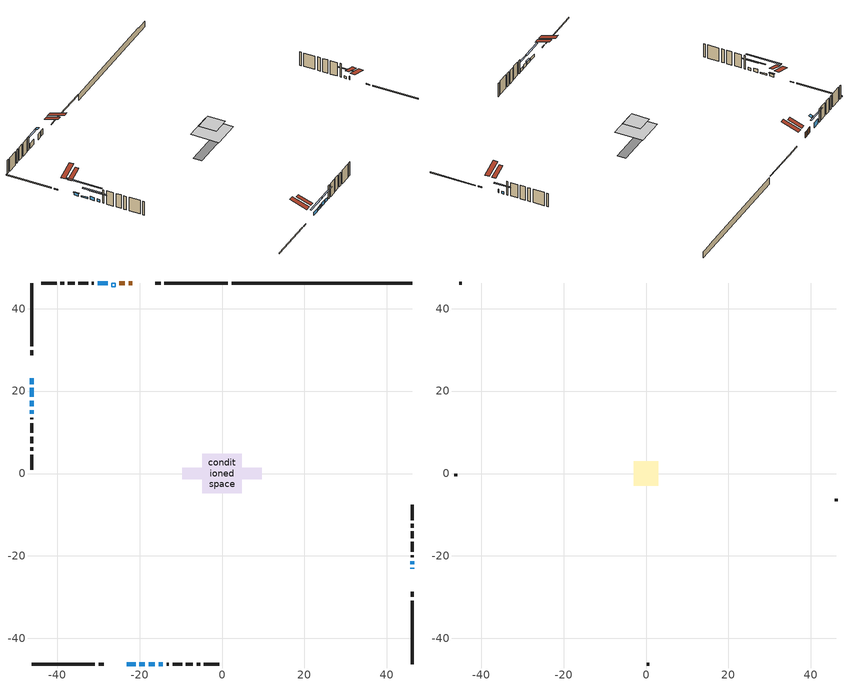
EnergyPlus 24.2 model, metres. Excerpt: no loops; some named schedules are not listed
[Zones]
conditioned space
 floor adiabatic (AdiabaticFloorConstruction): -4.78,-4.78 -4.78,4.78 4.78,4.78 4.78,-4.78 z2.69
 floor foundation (Slab1 construction): -9.59,-1.39 -9.59,1.39 9.59,1.39 9.59,-1.39 z-2.04
 wall outside (RimJoist1 construction): 1.39,46.21 -13.96,46.21 / -46.21,-46.21 -30.86,-46.21 / -46.21,46.21 -46.21,30.86 / 46.21,-46.21 46.21,-30.86 z0.25:0.55
 wall outside (RimJoist3 construction): -14.89,46.21 -16.18,46.21 / -29.93,-46.21 -28.64,-46.21 / -46.21,29.93 -46.21,28.64 / 46.21,-29.93 46.21,-28.64 z0.25:0.55
 wall outside (AdiabaticWallConstruction 1): -21.76,46.21 -22.65,46.21 / -23.57,46.21 -24.91,46.21 z0.25:2.28
 wall outside (AdiabaticWallConstruction): 46.21,-23.06 46.21,-22.92 / -17.75,-46.21 -16.31,-46.21 z0.25:1.47; -23.06,-46.21 -20.98,-46.21 z0.25:1.22; -20.05,-46.21 -18.68,-46.21 / -46.21,23.06 -46.21,21.69 / -46.21,15.4 -46.21,14.48 z0.25:1.17; -46.21,20.76 -46.21,18.63 z0.25:0.71; 46.21,-22 46.21,-21.23 z0.25:1.01; -27.7,46.21 -30.19,46.21 z0.25:2.08; -15.38,-46.21 -14.31,-46.21 z0.25:1.32; -46.21,17.7 -46.21,16.33 z0.25:1.37
 wall outside (Wall1 construction): -31.12,46.21 -31.57,46.21 / -13.39,-46.21 -12.94,-46.21 / -46.21,13.56 -46.21,13.11 / 46.21,-20.3 46.21,-19.85 z0.25:5.13
 wall outside (Wall2 construction): -32.5,46.21 -34.82,46.21 / -12.01,-46.21 -9.68,-46.21 / -46.21,12.18 -46.21,9.85 / 46.21,-18.92 46.21,-16.6 z0.25:5.13
 wall outside (Wall3 construction): -35.75,46.21 -37.39,46.21 / -8.76,-46.21 -7.11,-46.21 / -46.21,8.93 -46.21,7.29 / 46.21,-15.67 46.21,-14.03 z0.25:5.13
 wall outside (Wall4 construction): -38.32,46.21 -39.21,46.21 / -6.19,-46.21 -5.3,-46.21 / -46.21,6.36 -46.21,5.47 / 46.21,-13.1 46.21,-12.22 z0.25:5.13
 wall outside (Wall5 construction): -40.13,46.21 -43.81,46.21 / -4.37,-46.21 -0.69,-46.21 / -46.21,4.54 -46.21,0.87 / 46.21,-11.29 46.21,-7.61 z0.25:5.13
 wall foundation (FoundationWall1 construction): 2.32,46.21,-2.04 2.32,46.21,0.25 41.82,46.21,0.25 41.82,46.21,0.03 46.21,46.21,0.03 46.21,46.21,-2.04
 window (WindowConstruction 8): 46.21,-23.06 46.21,-22.92 z0.25:1.47
 window (WindowConstruction 5): -23.06,-46.21 -20.98,-46.21 z0.25:1.22
 window (WindowConstruction 6): -20.05,-46.21 -18.68,-46.21 z0.25:1.16
 window (WindowConstruction 7): -46.21,23.06 -46.21,21.69 z0.25:1.16
 window (WindowConstruction 10): -46.21,20.76 -46.21,18.63 z0.25:0.71
 window (WindowConstruction 9): -17.75,-46.21 -16.31,-46.21 z0.25:1.47
 window (WindowConstruction): 46.21,-21.99 46.21,-21.23 z0.25:1.01
 window (WindowConstruction 1): -27.7,46.21 -30.19,46.21 z0.25:2.08
 window (WindowConstruction 2): -15.38,-46.21 -14.31,-46.21 z0.25:1.32
 window (WindowConstruction 3): -46.21,17.7 -46.21,16.33 z0.25:1.37
 window (WindowConstruction 4): -46.21,15.4 -46.21,14.48 z0.25:1.16
 door (Door): -21.76,46.21 -22.65,46.21 z0.25:2.28
 door (Door 1): -23.57,46.21 -24.91,46.21 z0.25:2.28
 ceiling adiabatic (AdiabaticFloorConstruction): 4.78,-4.78 4.78,4.78 -4.78,4.78 -4.78,-4.78 z2.69
 roof outside (Roof2 construction): -20.83,46.21,5.13 -20.83,41.43,6.72 -19.57,41.43,6.72 -19.57,46.21,5.13; -23.99,-46.21,5.13 -23.99,-41.43,6.72 -25.25,-41.43,6.72 -25.25,-46.21,5.13; -46.21,23.99,5.13 -41.43,23.99,6.72 -41.43,25.25,6.72 -46.21,25.25,5.13; 46.21,-23.99,5.13 41.43,-23.99,6.72 41.43,-25.25,6.72 46.21,-25.25,5.13
 roof outside (AdiabaticRoofConstruction): -26.77,46.21,5.13 -26.77,45.33,5.42 -25.84,45.33,5.42 -25.84,46.21,5.13
 skylight (SkylightConstruction): -26.77,46.21,5.13 -26.77,45.33,5.42 -25.84,45.33,5.42 -25.84,46.21,5.13
attic - vented
 floor to conditioned space (Floor1 construction Reversed): -2.97,-2.97 -2.97,2.97 2.97,2.97 2.97,-2.97 z5.13
 wall outside (Wall6 construction): -44.74,46.21 -45.28,46.21 / 0.23,-46.21 0.78,-46.21 / -46.21,-0.06 -46.21,-0.61 / 46.21,-6.68 46.21,-6.14 z0.25:5.13
 roof outside (Roof1 construction): -18.64,46.21,5.13 -18.64,40.43,7.06 -17.11,40.43,7.06 -17.11,46.21,5.13; -26.18,-46.21,5.13 -26.18,-40.43,7.06 -27.71,-40.43,7.06 -27.71,-46.21,5.13; -46.21,26.18,5.13 -40.43,26.18,7.06 -40.43,27.71,7.06 -46.21,27.71,5.13; 46.21,-26.18,5.13 40.43,-26.18,7.06 40.43,-27.71,7.06 46.21,-27.71,5.13
shading: -18.49,-46.21 -25.55,-46.21 -25.55,-46.62 -18.49,-46.62 z3.71; -18.48,-46.21 -20.25,-46.21 -20.25,-46.62 -18.48,-46.62 z1.37; -46.21,21.49 -46.21,23.26 -46.62,23.26 -46.62,21.49 z1.37; -46.21,13.7 -46.21,25.69 -46.62,25.69 -46.62,13.7 z5.64; 46.21,-18.74 46.21,-24.48 46.62,-24.48 46.62,-18.74 z3.5; -32.68,46.21 -25.21,46.21 -25.21,46.62 -32.68,46.62 z4.57; -11.82,-46.21 -17.87,-46.21 -17.87,-46.62 -11.82,-46.62 z3.81; -46.21,13.84 -46.21,20.19 -46.62,20.19 -46.62,13.84 z3.86; -46.21,11.99 -46.21,17.89 -46.62,17.89 -46.62,11.99 z3.65
[Building]
Building 1: Terrain=Suburbs
[Site:Location]
Edmonton Intl AP_AB: Latitude {deg}=53.31; Longitude {deg}=-113.58; Time Zone {hr}=-7; Elevation {m}=723; Keep Site Location Information=Yes
[Site:GroundTemperature:Shallow]
-1.56185, -3.61833, -3.78302, -2.80711, 1.11059, 5.01004, 8.39065, 10.5322, 10.7141, 8.97234, 5.67794, 1.89811
[Site:WaterMainsTemperature]
Calculation Method=Schedule; Temperature Schedule=mains temperature schedule
[Material] Roughness=Rough; Thermal Absorptance=0.9
Name | Thickness {m} | Conductivity {W/m-K} | Density {kg/m3} | Specific Heat {J/kg-K} | Solar Absorptance | Visible Absorptance
asphalt or fiberglass shingles | 0.00635 | 0.162714 | 1121.4 | 1465.45 | 0.4 | 0.4
asphalt or fiberglass shingles 1 | 0.00635 | 0.162714 | 1121.4 | 1465.45 | 0.7 | 0.7
ceiling loosefill ins | 0.169333 | 0.0480833 | 16.02 | 1046.75 | 0.7 | 0.7
ceiling stud and cavity | 0.1397 | 0.139432 | 65.682 | 1177.47 | 0.7 | 0.7
concrete 4.0 in. | 0.1016 | 1.803125 | 2242.8 | 837.4 | 0.7 | 0.7
concrete 8.0 in. | 0.2032 | 1.803125 | 2242.8 | 837.4 | 0.7 | 0.7
door material | 0.04445 | 0.188738 | 512.64 | 1214.23 | 0.7 | 0.7
door material 1 | 0.04445 | 0.053851 | 512.64 | 1214.23 | 0.7 | 0.7
exterior vertical ins | 0.0480821 | 0.029427 | 32.04 | 1214.23 | 0.7 | 0.7
floor covering | 0.0127 | 0.0433444 | 54.468 | 1339.84 | 0.6 | 0.6
floor rigid ins; roof rigid ins; wall rigid ins | 0.512978 | 0.029427 | 32.04 | 1214.23 | 0.7 | 0.7
floor stud and cavity | 0.1397 | 1.75129 | 37.0049 | 1207.88 | 0.7 | 0.7
furniture material conditioned space 1 | 0.1524 | 0.115458 | 640.8 | 1214.23 | 0.6 | 0.6
gypsum board | 0.0127 | 0.160291 | 801 | 837.4 | 0.6 | 0.6
gypsum board 1 | 0.0127 | 0.160291 | 801 | 837.4 | 0.7 | 0.7
osb sheathing 0.5 in. | 0.0127 | 0.115458 | 512.64 | 1214.23 | 0.7 | 0.7
osb sheathing 0.75 in. | 0.01905 | 0.115458 | 512.64 | 1214.23 | 0.7 | 0.7
osb sheathing 2.0 in. | 0.0508 | 0.115458 | 512.64 | 1214.23 | 0.7 | 0.7
rim joist stud and cavity | 0.0508 | 0.0284916 | 125.044 | 1163.47 | 0.6 | 0.6
rim joist stud and cavity 1 | 0.0508 | 0.0299094 | 125.044 | 1163.47 | 0.6 | 0.6
roof stud and cavity | 0.2032 | 0.113384 | 78.34581 | 1123.46 | 0.7 | 0.7
roof stud and cavity 1 | 0.18415 | 1.78685 | 37.0049 | 1207.88 | 0.6 | 0.6
wall stud and cavity | 0.1397 | 0.0918269 | 139.0536 | 1170.24 | 0.7 | 0.7
wall stud and cavity 1 | 0.1397 | 0.0904657 | 139.0536 | 1170.24 | 0.7 | 0.7
wall stud and cavity 2 | 0.1397 | 0.106352 | 139.0536 | 1170.24 | 0.7 | 0.7
wall stud and cavity 3 | 0.1397 | 0.101847 | 139.0536 | 1170.24 | 0.7 | 0.7
wall stud and cavity 4 | 0.1397 | 0.0901573 | 139.0536 | 1170.24 | 0.7 | 0.7
wall stud and cavity 5 | 0.0889 | 6.1454 | 50.32683 | 1063.81 | 0.6 | 0.6
wall stud and cavity 6 | 0.0889 | 0.380278 | 52.3479 | 1209.89 | 0.7 | 0.7
wall stud and cavity 7 | 0.0889 | 0.391764 | 83.0341 | 1211.67 | 0.7 | 0.7
wood siding | 0.0254 | 0.102417 | 544.68 | 1172.36 | 0.4 | 0.4
wood siding 1 | 0.00254 | 0.102417 | 544.68 | 1172.36 | 0.4 | 0.4
wood siding 2; wood siding 3; wood siding 4 | 0.0254 | 0.102417 | 544.68 | 1172.36 | 0.7 | 0.7
[WindowMaterial:SimpleGlazingSystem]
Name | U-Factor {W/m2-K} | Solar Heat Gain Coefficient
SkylightMaterial | 7.45967 | 0.8304
WindowMaterial | 2.43132 | 0.48
WindowMaterial 1 | 2.3524 | 0.66
WindowMaterial 2 | 2.29448 | 0.54
WindowMaterial 3 | 2.24451 | 0.56
WindowMaterial 4 | 2.353531 | 0.52
WindowMaterial 5 | 2.22691 | 0.57
WindowMaterial 6 | 2.28596 | 0.55
WindowMaterial 7 | 3.16946 | 0.32
WindowMaterial 8 | 2.16956 | 0.41
WindowMaterial 9 | 2.61245 | 0.41
[Construction]
AdiabaticFloorConstruction: floor stud and cavity, floor rigid ins, osb sheathing 0.75 in., floor covering
AdiabaticRoofConstruction: asphalt or fiberglass shingles 1, roof rigid ins, osb sheathing 0.75 in., roof stud and cavity 1
AdiabaticWallConstruction: wood siding 3, wall rigid ins, wall stud and cavity 6, gypsum board
AdiabaticWallConstruction 1: wood siding 4, wall rigid ins, wall stud and cavity 6, gypsum board
Door: door material
Door 1: door material 1
Floor1 construction Reversed: gypsum board, ceiling stud and cavity, ceiling loosefill ins
FoundationWall1 construction: concrete 8.0 in., gypsum board 1
furniture construction conditioned space 1: furniture material conditioned space 1
PartitionWallConstruction: gypsum board, wall stud and cavity 7, gypsum board
RimJoist1 construction: wood siding 2, osb sheathing 2.0 in., rim joist stud and cavity
RimJoist3 construction: wood siding 2, osb sheathing 2.0 in., rim joist stud and cavity 1
Roof1 construction: asphalt or fiberglass shingles
Roof2 construction: asphalt or fiberglass shingles, osb sheathing 0.75 in., roof stud and cavity, gypsum board
SkylightConstruction: SkylightMaterial
Slab1 construction: concrete 4.0 in.
Wall1 construction: wood siding, osb sheathing 0.5 in., wall stud and cavity, gypsum board
Wall2 construction: wood siding, osb sheathing 0.5 in., wall stud and cavity 1, gypsum board
Wall3 construction: wood siding, osb sheathing 0.5 in., wall stud and cavity 2, gypsum board
Wall4 construction: wood siding, osb sheathing 0.5 in., wall stud and cavity 3, gypsum board
Wall5 construction: wood siding, osb sheathing 0.5 in., wall stud and cavity 4, gypsum board
Wall6 construction: wood siding 1, wall stud and cavity 5
WindowConstruction: WindowMaterial
WindowConstruction 1: WindowMaterial 1
WindowConstruction 10: WindowMaterial 9
WindowConstruction 2: WindowMaterial 2
WindowConstruction 3: WindowMaterial 3
WindowConstruction 4: WindowMaterial 4
WindowConstruction 5: WindowMaterial 5
WindowConstruction 6; WindowConstruction 7: WindowMaterial 6
WindowConstruction 8: WindowMaterial 7
WindowConstruction 9: WindowMaterial 8
[Zone] Multiplier=1; Part of Total Floor Area=Yes
Name | Volume {m3}
attic - vented | 11.0444
conditioned space | 369.1
[Space]
Name | Zone | Volume {m3}
attic - vented 1 | attic - vented | 11.0444
conditioned space 1 | conditioned space | 369.1
[ZoneInfiltration:EffectiveLeakageArea]
infil attic - vented 1: Zone or Space=attic - vented 1; Schedule=Always On Discrete; Effective Air Leakage Area {cm2}=1227.13; Stack Coefficient=0.000473224; Wind Coefficient=1.46978e-05
[ZoneMixing]
whole house fan mix: Zone or Space=attic - vented; Schedule=Always On Continuous; Design Flow Rate Calculation Method=Flow/Zone; Design Flow Rate {m3/s}=0; Source Zone or Space=conditioned space
[SurfaceProperty:ExposedFoundationPerimeter]
Slab1: Exposed Perimeter Calculation Method=TotalExposedPerimeter; Total Exposed Perimeter {m}=43.891
[InternalMass] Zone or ZoneList=conditioned space; Space or SpaceList=conditioned space 1
Name | Construction | Surface Area {m2}
furniture mass conditioned space 1 | furniture construction conditioned space 1 | 57.8002
partition wall mass | PartitionWallConstruction | 144.5
[Lights]
interior lighting: Zone or ZoneList or Space or SpaceList=conditioned space 1; Schedule=interior lighting schedule; Design Level Calculation Method=LightingLevel; Lighting Level {W}=343.2; Return Air Fraction=0; Fraction Radiant=0.6; Fraction Visible=0.2; Fraction Replaceable=1
[People]
occupants: Zone or ZoneList or Space or SpaceList=conditioned space 1; Number of People Schedule=occupants schedule; Number of People Calculation Method=People; Number of People=3; Fraction Radiant=0.314171; Sensible Heat Fraction=0.56303; Activity Level Schedule=occupants activity schedule; Carbon Dioxide Generation Rate {m3/s-W}=0; Enable ASHRAE 55 Comfort Warnings=No; Mean Radiant Temperature Calculation Type=EnclosureAveraged
[ElectricEquipment] Zone or ZoneList or Space or SpaceList=conditioned space 1; Design Level Calculation Method=EquipmentLevel
Name | Schedule | Design Level {W} | Fraction Latent | Fraction Radiant | Fraction Lost
clothes dryer | clothes dryer schedule | 140.772 | 0.015 | 0.081 | 0.85
clothes washer | clothes washer schedule | 32.1985 | 0.03 | 0.162 | 0.7
cooking range | cooking range schedule | 215.147 | 0.08 | 0.432 | 0.2
dishwasher | dishwasher schedule | 66.8632 | 0.3 | 0.18 | 0.4
fridge | fridge schedule | 72.9452 | 0 | 0.6 | 0
mech vent bath fan 0 | mech vent bath fan 0 schedule | 50.2 | 0 | 0 | 1
mech vent bath fan 1 | mech vent bath fan 1 schedule | 50.2 | 0 | 0 | 1
mech vent house fan | mech vent house fan schedule | 0 | 0 | 0 | 1
mech vent house fan cfis | mech vent house fan cfis schedule | 0 | 0 | 0 | 0
mech vent range fan 0 | mech vent range fan 0 schedule | 57 | 0 | 0 | 1
misc plug loads | misc plug loads schedule | 494.7 | 0.045 | 0.513 | 0.1
whole house fan | Always On Discrete | 0 | 0 | 0 | 1
[OtherEquipment] Zone or ZoneList or Space or SpaceList=conditioned space 1; Design Level Calculation Method=EquipmentLevel
Name | Fuel Type | Schedule | Design Level {W} | Fraction Latent | Fraction Radiant | Fraction Lost
clothes dryer 1 | Electricity | clothes dryer schedule | 0 | 0.015 | 0.081 | 0.85
cooking range 1 | Electricity | cooking range schedule | 0 | 0.08 | 0.432 | 0.2
general water use latent | None | general water use schedule | 62.594 | 1 | 0 | 0
general water use sensible | None | general water use schedule | -61.6891 | 0 | 0.6 | 0
mech vent house fan latent load | None | Always On Discrete | 0 | 1 | 0 | 0
mech vent house fan sensible load | None | Always On Discrete | 0 | 0 | 0 | 0
water heater energy adjustment1 | NaturalGas | Always On Discrete | 0.01 | 0 | 0 | 1
[ZoneInfiltration:DesignFlowRate] Zone or ZoneList or Space or SpaceList=conditioned space 1; Schedule=Always On Discrete; Design Flow Rate Calculation Method=Flow/Zone; Design Flow Rate {m3/s}=0
infil flow; natural vent flow; whole house fan flow
[Foundation:Kiva]
Foundation Kiva 1: Initial Indoor Air Temperature {C}=18; Wall Height Above Grade {m}=0.249997; Wall Depth Below Slab {m}=0.2032; Custom Block Material Name 1=exterior vertical ins; Custom Block Depth 1 {m}=2.28999; Custom Block X Position 1 {m}=0.2159; Custom Block Z Position 1 {m}=0
[Foundation:Kiva:Settings]
Soil Conductivity {W/m-K}=0.849921; Soil Density {kg/m3}=1842.3; Soil Specific Heat {J/kg-K}=418.7; Ground Solar Absorptivity=0.9; Ground Thermal Absorptivity=0.9; Ground Surface Roughness {m}=0.03; Far-Field Width {m}=40; Deep-Ground Boundary Condition=ZeroFlux; Deep-Ground Depth {m}=40; Minimum Cell Dimension {m}=0.2; Maximum Cell Growth Coefficient=3; Simulation Timestep=Timestep
[Exterior:Lights]
exterior lighting: Schedule=exterior lighting schedule; Design Level {W}=75.6
[Schedule:Constant]
Name | Hourly Value
Always On Continuous; mech vent house fan schedule; mech vent house fan cfis schedule; Always On Discrete | 1
occupants activity schedule | 117.228
fridge schedule | 0
[Schedule:Week:Daily]
interior lighting schedule Week Rule - Jan1-Jan27: interior lighting schedule day, interior lighting schedule day, interior lighting schedule day, interior lighting schedule day, interior lighting schedule day, interior lighting schedule day, interior lighting schedule day, interior lighting schedule default day, interior lighting schedule default day, interior lighting schedule default day, interior lighting schedule default day, interior lighting schedule default day
interior lighting schedule Week Rule - Jan28-Feb3: interior lighting schedule day, interior lighting schedule day, interior lighting schedule day, interior lighting schedule day, interior lighting schedule day 1, interior lighting schedule day 1, interior lighting schedule day 1, interior lighting schedule default day, interior lighting schedule default day, interior lighting schedule default day, interior lighting schedule default day, interior lighting schedule default day
interior lighting schedule Week Rule - Feb4-Feb24: interior lighting schedule day 1, interior lighting schedule day 1, interior lighting schedule day 1, interior lighting schedule day 1, interior lighting schedule day 1, interior lighting schedule day 1, interior lighting schedule day 1, interior lighting schedule default day, interior lighting schedule default day, interior lighting schedule default day, interior lighting schedule default day, interior lighting schedule default day
interior lighting schedule Week Rule - Feb25-Mar3: interior lighting schedule day 1, interior lighting schedule day 1, interior lighting schedule day 1, interior lighting schedule day 1, interior lighting schedule day 2, interior lighting schedule day 2, interior lighting schedule day 2, interior lighting schedule default day, interior lighting schedule default day, interior lighting schedule default day, interior lighting schedule default day, interior lighting schedule default day
interior lighting schedule Week Rule - Mar4-Mar31: interior lighting schedule day 2, interior lighting schedule day 2, interior lighting schedule day 2, interior lighting schedule day 2, interior lighting schedule day 2, interior lighting schedule day 2, interior lighting schedule day 2, interior lighting schedule default day, interior lighting schedule default day, interior lighting schedule default day, interior lighting schedule default day, interior lighting schedule default day
interior lighting schedule Week Rule - Apr1-Apr28: interior lighting schedule day 3, interior lighting schedule day 3, interior lighting schedule day 3, interior lighting schedule day 3, interior lighting schedule day 3, interior lighting schedule day 3, interior lighting schedule day 3, interior lighting schedule default day, interior lighting schedule default day, interior lighting schedule default day, interior lighting schedule default day, interior lighting schedule default day
interior lighting schedule Week Rule - Apr29-May5: interior lighting schedule day 3, interior lighting schedule day 3, interior lighting schedule day 4, interior lighting schedule day 4, interior lighting schedule day 4, interior lighting schedule day 4, interior lighting schedule day 4, interior lighting schedule default day, interior lighting schedule default day, interior lighting schedule default day, interior lighting schedule default day, interior lighting schedule default day
interior lighting schedule Week Rule - May6-May26: interior lighting schedule day 4, interior lighting schedule day 4, interior lighting schedule day 4, interior lighting schedule day 4, interior lighting schedule day 4, interior lighting schedule day 4, interior lighting schedule day 4, interior lighting schedule default day, interior lighting schedule default day, interior lighting schedule default day, interior lighting schedule default day, interior lighting schedule default day
interior lighting schedule Week Rule - May27-Jun2: interior lighting schedule day 4, interior lighting schedule day 4, interior lighting schedule day 4, interior lighting schedule day 4, interior lighting schedule day 4, interior lighting schedule day 5, interior lighting schedule day 5, interior lighting schedule default day, interior lighting schedule default day, interior lighting schedule default day, interior lighting schedule default day, interior lighting schedule default day
interior lighting schedule Week Rule - Jun3-Jun30: interior lighting schedule day 5, interior lighting schedule day 5, interior lighting schedule day 5, interior lighting schedule day 5, interior lighting schedule day 5, interior lighting schedule day 5, interior lighting schedule day 5, interior lighting schedule default day, interior lighting schedule default day, interior lighting schedule default day, interior lighting schedule default day, interior lighting schedule default day
interior lighting schedule Week Rule - Jul1-Jul28: interior lighting schedule day 6, interior lighting schedule day 6, interior lighting schedule day 6, interior lighting schedule day 6, interior lighting schedule day 6, interior lighting schedule day 6, interior lighting schedule day 6, interior lighting schedule default day, interior lighting schedule default day, interior lighting schedule default day, interior lighting schedule default day, interior lighting schedule default day
interior lighting schedule Week Rule - Jul29-Aug4: interior lighting schedule day 6, interior lighting schedule day 6, interior lighting schedule day 6, interior lighting schedule day 7, interior lighting schedule day 7, interior lighting schedule day 7, interior lighting schedule day 7, interior lighting schedule default day, interior lighting schedule default day, interior lighting schedule default day, interior lighting schedule default day, interior lighting schedule default day
interior lighting schedule Week Rule - Aug5-Aug25: interior lighting schedule day 7, interior lighting schedule day 7, interior lighting schedule day 7, interior lighting schedule day 7, interior lighting schedule day 7, interior lighting schedule day 7, interior lighting schedule day 7, interior lighting schedule default day, interior lighting schedule default day, interior lighting schedule default day, interior lighting schedule default day, interior lighting schedule default day
interior lighting schedule Week Rule - Aug26-Sep1: interior lighting schedule day 7, interior lighting schedule day 7, interior lighting schedule day 7, interior lighting schedule day 7, interior lighting schedule day 7, interior lighting schedule day 7, interior lighting schedule day 8, interior lighting schedule default day, interior lighting schedule default day, interior lighting schedule default day, interior lighting schedule default day, interior lighting schedule default day
interior lighting schedule Week Rule - Sep2-Sep29: interior lighting schedule day 8, interior lighting schedule day 8, interior lighting schedule day 8, interior lighting schedule day 8, interior lighting schedule day 8, interior lighting schedule day 8, interior lighting schedule day 8, interior lighting schedule default day, interior lighting schedule default day, interior lighting schedule default day, interior lighting schedule default day, interior lighting schedule default day
interior lighting schedule Week Rule - Sep30-Oct6: interior lighting schedule day 8, interior lighting schedule day 9, interior lighting schedule day 9, interior lighting schedule day 9, interior lighting schedule day 9, interior lighting schedule day 9, interior lighting schedule day 9, interior lighting schedule default day, interior lighting schedule default day, interior lighting schedule default day, interior lighting schedule default day, interior lighting schedule default day
interior lighting schedule Week Rule - Oct7-Oct27: interior lighting schedule day 9, interior lighting schedule day 9, interior lighting schedule day 9, interior lighting schedule day 9, interior lighting schedule day 9, interior lighting schedule day 9, interior lighting schedule day 9, interior lighting schedule default day, interior lighting schedule default day, interior lighting schedule default day, interior lighting schedule default day, interior lighting schedule default day
interior lighting schedule Week Rule - Oct28-Nov3: interior lighting schedule day 9, interior lighting schedule day 9, interior lighting schedule day 9, interior lighting schedule day 9, interior lighting schedule day 10, interior lighting schedule day 10, interior lighting schedule day 10, interior lighting schedule default day, interior lighting schedule default day, interior lighting schedule default day, interior lighting schedule default day, interior lighting schedule default day
interior lighting schedule Week Rule - Nov4-Nov24: interior lighting schedule day 10, interior lighting schedule day 10, interior lighting schedule day 10, interior lighting schedule day 10, interior lighting schedule day 10, interior lighting schedule day 10, interior lighting schedule day 10, interior lighting schedule default day, interior lighting schedule default day, interior lighting schedule default day, interior lighting schedule default day, interior lighting schedule default day
interior lighting schedule Week Rule - Nov25-Dec1: interior lighting schedule day 10, interior lighting schedule day 10, interior lighting schedule day 10, interior lighting schedule day 10, interior lighting schedule day 10, interior lighting schedule day 10, interior lighting schedule day 11, interior lighting schedule default day, interior lighting schedule default day, interior lighting schedule default day, interior lighting schedule default day, interior lighting schedule default day
interior lighting schedule Week Rule - Dec2-Dec31: interior lighting schedule day 11, interior lighting schedule day 11, interior lighting schedule day 11, interior lighting schedule day 11, interior lighting schedule day 11, interior lighting schedule day 11, interior lighting schedule day 11, interior lighting schedule default day, interior lighting schedule default day, interior lighting schedule default day, interior lighting schedule default day, interior lighting schedule default day
occupants schedule Week Rule - Jan1-Dec31: occupants schedule day, occupants schedule day, occupants schedule day, occupants schedule day, occupants schedule day, occupants schedule day, occupants schedule day, occupants schedule default day, occupants schedule default day, occupants schedule default day, occupants schedule default day, occupants schedule default day
clothes dryer schedule Week Rule - Jan1-Dec31: clothes dryer schedule day, clothes dryer schedule day, clothes dryer schedule day, clothes dryer schedule day, clothes dryer schedule day, clothes dryer schedule day, clothes dryer schedule day, clothes dryer schedule default day, clothes dryer schedule default day, clothes dryer schedule default day, clothes dryer schedule default day, clothes dryer schedule default day
clothes washer schedule Week Rule - Jan1-Dec31: clothes washer schedule day, clothes washer schedule day, clothes washer schedule day, clothes washer schedule day, clothes washer schedule day, clothes washer schedule day, clothes washer schedule day, clothes washer schedule default day, clothes washer schedule default day, clothes washer schedule default day, clothes washer schedule default day, clothes washer schedule default day
cooking range schedule Week Rule - Jan1-Dec31: cooking range schedule day, cooking range schedule day, cooking range schedule day, cooking range schedule day, cooking range schedule day, cooking range schedule day, cooking range schedule day, cooking range schedule default day, cooking range schedule default day, cooking range schedule default day, cooking range schedule default day, cooking range schedule default day
dishwasher schedule Week Rule - Jan1-Dec31: dishwasher schedule day, dishwasher schedule day, dishwasher schedule day, dishwasher schedule day, dishwasher schedule day, dishwasher schedule day, dishwasher schedule day, dishwasher schedule default day, dishwasher schedule default day, dishwasher schedule default day, dishwasher schedule default day, dishwasher schedule default day
mech vent bath fan 0 schedule Week Rule - Jan1-Dec31: mech vent bath fan 0 schedule day, mech vent bath fan 0 schedule day, mech vent bath fan 0 schedule day, mech vent bath fan 0 schedule day, mech vent bath fan 0 schedule day, mech vent bath fan 0 schedule day, mech vent bath fan 0 schedule day, mech vent bath fan 0 schedule default day, mech vent bath fan 0 schedule default day, mech vent bath fan 0 schedule default day, mech vent bath fan 0 schedule default day, mech vent bath fan 0 schedule default day
mech vent bath fan 1 schedule Week Rule - Jan1-Dec31: mech vent bath fan 1 schedule day, mech vent bath fan 1 schedule day, mech vent bath fan 1 schedule day, mech vent bath fan 1 schedule day, mech vent bath fan 1 schedule day, mech vent bath fan 1 schedule day, mech vent bath fan 1 schedule day, mech vent bath fan 1 schedule default day, mech vent bath fan 1 schedule default day, mech vent bath fan 1 schedule default day, mech vent bath fan 1 schedule default day, mech vent bath fan 1 schedule default day
mech vent range fan 0 schedule Week Rule - Jan1-Dec31: mech vent range fan 0 schedule day, mech vent range fan 0 schedule day, mech vent range fan 0 schedule day, mech vent range fan 0 schedule day, mech vent range fan 0 schedule day, mech vent range fan 0 schedule day, mech vent range fan 0 schedule day, mech vent range fan 0 schedule default day, mech vent range fan 0 schedule default day, mech vent range fan 0 schedule default day, mech vent range fan 0 schedule default day, mech vent range fan 0 schedule default day
misc plug loads schedule Week Rule - Jan1-Dec31: misc plug loads schedule day, misc plug loads schedule day, misc plug loads schedule day, misc plug loads schedule day, misc plug loads schedule day, misc plug loads schedule day, misc plug loads schedule day, misc plug loads schedule default day, misc plug loads schedule default day, misc plug loads schedule default day, misc plug loads schedule default day, misc plug loads schedule default day
general water use schedule Week Rule - Jan1-Dec31: general water use schedule day, general water use schedule day, general water use schedule day, general water use schedule day, general water use schedule day, general water use schedule day, general water use schedule day, general water use schedule default day, general water use schedule default day, general water use schedule default day, general water use schedule default day, general water use schedule default day
exterior lighting schedule Week Rule - Jan1-Jan27: exterior lighting schedule day, exterior lighting schedule day, exterior lighting schedule day, exterior lighting schedule day, exterior lighting schedule day, exterior lighting schedule day, exterior lighting schedule day, exterior lighting schedule default day, exterior lighting schedule default day, exterior lighting schedule default day, exterior lighting schedule default day, exterior lighting schedule default day
exterior lighting schedule Week Rule - Jan28-Feb3: exterior lighting schedule day, exterior lighting schedule day, exterior lighting schedule day, exterior lighting schedule day, exterior lighting schedule day 1, exterior lighting schedule day 1, exterior lighting schedule day 1, exterior lighting schedule default day, exterior lighting schedule default day, exterior lighting schedule default day, exterior lighting schedule default day, exterior lighting schedule default day
exterior lighting schedule Week Rule - Feb4-Feb24: exterior lighting schedule day 1, exterior lighting schedule day 1, exterior lighting schedule day 1, exterior lighting schedule day 1, exterior lighting schedule day 1, exterior lighting schedule day 1, exterior lighting schedule day 1, exterior lighting schedule default day, exterior lighting schedule default day, exterior lighting schedule default day, exterior lighting schedule default day, exterior lighting schedule default day
exterior lighting schedule Week Rule - Feb25-Mar3: exterior lighting schedule day 1, exterior lighting schedule day 1, exterior lighting schedule day 1, exterior lighting schedule day 1, exterior lighting schedule day 2, exterior lighting schedule day 2, exterior lighting schedule day 2, exterior lighting schedule default day, exterior lighting schedule default day, exterior lighting schedule default day, exterior lighting schedule default day, exterior lighting schedule default day
exterior lighting schedule Week Rule - Mar4-Mar31: exterior lighting schedule day 2, exterior lighting schedule day 2, exterior lighting schedule day 2, exterior lighting schedule day 2, exterior lighting schedule day 2, exterior lighting schedule day 2, exterior lighting schedule day 2, exterior lighting schedule default day, exterior lighting schedule default day, exterior lighting schedule default day, exterior lighting schedule default day, exterior lighting schedule default day
exterior lighting schedule Week Rule - Apr1-Apr28: exterior lighting schedule day 3, exterior lighting schedule day 3, exterior lighting schedule day 3, exterior lighting schedule day 3, exterior lighting schedule day 3, exterior lighting schedule day 3, exterior lighting schedule day 3, exterior lighting schedule default day, exterior lighting schedule default day, exterior lighting schedule default day, exterior lighting schedule default day, exterior lighting schedule default day
exterior lighting schedule Week Rule - Apr29-May5: exterior lighting schedule day 3, exterior lighting schedule day 3, exterior lighting schedule day 4, exterior lighting schedule day 4, exterior lighting schedule day 4, exterior lighting schedule day 4, exterior lighting schedule day 4, exterior lighting schedule default day, exterior lighting schedule default day, exterior lighting schedule default day, exterior lighting schedule default day, exterior lighting schedule default day
exterior lighting schedule Week Rule - May6-May26: exterior lighting schedule day 4, exterior lighting schedule day 4, exterior lighting schedule day 4, exterior lighting schedule day 4, exterior lighting schedule day 4, exterior lighting schedule day 4, exterior lighting schedule day 4, exterior lighting schedule default day, exterior lighting schedule default day, exterior lighting schedule default day, exterior lighting schedule default day, exterior lighting schedule default day
[Schedule:Year]
interior lighting schedule: interior lighting schedule Week Rule - Jan1-Jan27, 1, 1, 1, 27, interior lighting schedule Week Rule - Jan28-Feb3, 1, 28, 2, 3, interior lighting schedule Week Rule - Feb4-Feb24, 2, 4, 2, 24, interior lighting schedule Week Rule - Feb25-Mar3, 2, 25, 3, 3, interior lighting schedule Week Rule - Mar4-Mar31, 3, 4, 3, 31, interior lighting schedule Week Rule - Apr1-Apr28, 4, 1, 4, 28, interior lighting schedule Week Rule - Apr29-May5, 4, 29, 5, 5, interior lighting schedule Week Rule - May6-May26, 5, 6, 5, 26, interior lighting schedule Week Rule - May27-Jun2, 5, 27, 6, 2, interior lighting schedule Week Rule - Jun3-Jun30, 6, 3, 6, 30, interior lighting schedule Week Rule - Jul1-Jul28, 7, 1, 7, 28, interior lighting schedule Week Rule - Jul29-Aug4, 7, 29, 8, 4, interior lighting schedule Week Rule - Aug5-Aug25, 8, 5, 8, 25, interior lighting schedule Week Rule - Aug26-Sep1, 8, 26, 9, 1, interior lighting schedule Week Rule - Sep2-Sep29, 9, 2, 9, 29, interior lighting schedule Week Rule - Sep30-Oct6, 9, 30, 10, 6, interior lighting schedule Week Rule - Oct7-Oct27, 10, 7, 10, 27, interior lighting schedule Week Rule - Oct28-Nov3, 10, 28, 11, 3, interior lighting schedule Week Rule - Nov4-Nov24, 11, 4, 11, 24, interior lighting schedule Week Rule - Nov25-Dec1, 11, 25, 12, 1, interior lighting schedule Week Rule - Dec2-Dec31, 12, 2, 12, 31
occupants schedule: occupants schedule Week Rule - Jan1-Dec31, 1, 1, 12, 31
clothes dryer schedule: clothes dryer schedule Week Rule - Jan1-Dec31, 1, 1, 12, 31
clothes washer schedule: clothes washer schedule Week Rule - Jan1-Dec31, 1, 1, 12, 31
cooking range schedule: cooking range schedule Week Rule - Jan1-Dec31, 1, 1, 12, 31
dishwasher schedule: dishwasher schedule Week Rule - Jan1-Dec31, 1, 1, 12, 31
mech vent bath fan 0 schedule: mech vent bath fan 0 schedule Week Rule - Jan1-Dec31, 1, 1, 12, 31
mech vent bath fan 1 schedule: mech vent bath fan 1 schedule Week Rule - Jan1-Dec31, 1, 1, 12, 31
mech vent range fan 0 schedule: mech vent range fan 0 schedule Week Rule - Jan1-Dec31, 1, 1, 12, 31
misc plug loads schedule: misc plug loads schedule Week Rule - Jan1-Dec31, 1, 1, 12, 31
general water use schedule: general water use schedule Week Rule - Jan1-Dec31, 1, 1, 12, 31
exterior lighting schedule: exterior lighting schedule Week Rule - Jan1-Jan27, 1, 1, 1, 27, exterior lighting schedule Week Rule - Jan28-Feb3, 1, 28, 2, 3, exterior lighting schedule Week Rule - Feb4-Feb24, 2, 4, 2, 24, exterior lighting schedule Week Rule - Feb25-Mar3, 2, 25, 3, 3, exterior lighting schedule Week Rule - Mar4-Mar31, 3, 4, 3, 31, exterior lighting schedule Week Rule - Apr1-Apr28, 4, 1, 4, 28, exterior lighting schedule Week Rule - Apr29-May5, 4, 29, 5, 5, exterior lighting schedule Week Rule - May6-May26, 5, 6, 5, 26, exterior lighting schedule Week Rule - May27-Jun2, 5, 27, 6, 2, exterior lighting schedule Week Rule - Jun3-Jun30, 6, 3, 6, 30, exterior lighting schedule Week Rule - Jul1-Jul28, 7, 1, 7, 28, exterior lighting schedule Week Rule - Jul29-Aug4, 7, 29, 8, 4, exterior lighting schedule Week Rule - Aug5-Aug25, 8, 5, 8, 25, exterior lighting schedule Week Rule - Aug26-Sep1, 8, 26, 9, 1, exterior lighting schedule Week Rule - Sep2-Sep29, 9, 2, 9, 29, exterior lighting schedule Week Rule - Sep30-Oct6, 9, 30, 10, 6, exterior lighting schedule Week Rule - Oct7-Oct27, 10, 7, 10, 27, exterior lighting schedule Week Rule - Oct28-Nov3, 10, 28, 11, 3, exterior lighting schedule Week Rule - Nov4-Nov24, 11, 4, 11, 24, exterior lighting schedule Week Rule - Nov25-Dec1, 11, 25, 12, 1, exterior lighting schedule Week Rule - Dec2-Dec31, 12, 2, 12, 31
[Schedule:Compact]
mains temperature schedule: Through: 01/01, For: AllDays, Until: 24:00, 3.97167, Through: 01/02, For: AllDays, Until: 24:00, 3.90778, Through: 01/03, For: AllDays, Until: 24:00, 3.84556, Through: 01/04, For: AllDays, Until: 24:00, 3.78389, Through: 01/05, For: AllDays, Until: 24:00, 3.72278, Through: 01/06, For: AllDays, Until: 24:00, 3.66278, Through: 01/07, For: AllDays, Until: 24:00, 3.60389, Through: 01/08, For: AllDays, Until: 24:00, 3.54556, Through: 01/09, For: AllDays, Until: 24:00, 3.48833, Through: 01/10, For: AllDays, Until: 24:00, 3.43167, Through: 01/11, For: AllDays, Until: 24:00, 3.37611, Through: 01/12, For: AllDays, Until: 24:00, 3.32167, Through: 01/13, For: AllDays, Until: 24:00, 3.26833, Through: 01/14, For: AllDays, Until: 24:00, 3.21556, Through: 01/15, For: AllDays, Until: 24:00, 3.16444, Through: 01/16, For: AllDays, Until: 24:00, 3.11389, Through: 01/17, For: AllDays, Until: 24:00, 3.06444, Through: 01/18, For: AllDays, Until: 24:00, 3.01611, Through: 01/19, For: AllDays, Until: 24:00, 2.96889, Through: 01/20, For: AllDays, Until: 24:00, 2.92278, Through: 01/21, For: AllDays, Until: 24:00, 2.87722, Through: 01/22, For: AllDays, Until: 24:00, 2.83333, Through: 01/23, For: AllDays, Until: 24:00, 2.79056, Through: 01/24, For: AllDays, Until: 24:00, 2.74889, Through: 01/25, For: AllDays, Until: 24:00, 2.70833, Through: 01/26, For: AllDays, Until: 24:00, 2.66889, Through: 01/27, For: AllDays, Until: 24:00, 2.63056, Through: 01/28, For: AllDays, Until: 24:00, 2.59333, Through: 01/29, For: AllDays, Until: 24:00, 2.55778, Through: 01/30, For: AllDays, Until: 24:00, 2.52278, Through: 01/31, For: AllDays, Until: 24:00, 2.48944, Through: 02/01, For: AllDays, Until: 24:00, 2.45722, Through: 02/02, For: AllDays, Until: 24:00, 2.42611, Through: 02/03, For: AllDays, Until: 24:00, 2.39667, Through: 02/04, For: AllDays, Until: 24:00, 2.36833, Through: 02/05, For: AllDays, Until: 24:00, 2.34111, Through: 02/06, For: AllDays, Until: 24:00, 2.315, Through: 02/07, For: AllDays, Until: 24:00, 2.29056, Through: 02/08, For: AllDays, Until: 24:00, 2.26722, Through: 02/09, For: AllDays, Until: 24:00, 2.245, Through: 02/10, For: AllDays, Until: 24:00, 2.22444, Through: 02/11, For: AllDays, Until: 24:00, 2.20444, Through: 02/12, For: AllDays, Until: 24:00, 2.18667, Through: 02/13, For: AllDays, Until: 24:00, 2.17, Through: 02/14, For: AllDays, Until: 24:00, 2.15444, Through: 02/15, For: AllDays, Until: 24:00, 2.14, Through: 02/16, For: AllDays, Until: 24:00, 2.12722, Through: 02/17, For: AllDays, Until: 24:00, 2.11556, Through: 02/18, For: AllDays, Until: 24:00, 2.10556, Through: 02/19, For: AllDays, Until: 24:00, 2.09667, Through: 02/20, For: AllDays, Until: 24:00, 2.08889, Through: 02/21, For: AllDays, Until: 24:00, 2.08278, Through: 02/22, For: AllDays, Until: 24:00, 2.07833, Through: 02/23, For: AllDays, Until: 24:00, 2.07444, Through: 02/24, For: AllDays, Until: 24:00, 2.07278, Through: 02/25, For: AllDays, Until: 24:00, 2.07167, Through: 02/26, For: AllDays, Until: 24:00, 2.07222, Through: 02/27, For: AllDays, Until: 24:00, 2.07444, Through: 02/28, For: AllDays, Until: 24:00, 2.07778, Through: 03/01, For: AllDays, Until: 24:00, 2.08222, Through: 03/02, For: AllDays, Until: 24:00, 2.08833, Through: 03/03, For: AllDays, Until: 24:00, 2.09556, Through: 03/04, For: AllDays, Until: 24:00, 2.10444, Through: 03/05, For: AllDays, Until: 24:00, 2.11444, Through: 03/06, For: AllDays, Until: 24:00, 2.12556, Through: 03/07, For: AllDays, Until: 24:00, 2.13833, Through: 03/08, For: AllDays, Until: 24:00, 2.15278, Through: 03/09, For: AllDays, Until: 24:00, 2.16778, Through: 03/10, For: AllDays, Until: 24:00, 2.18444, Through: 03/11, For: AllDays, Until: 24:00, 2.20278, Through: 03/12, For: AllDays, Until: 24:00, 2.22167, Through: 03/13, For: AllDays, Until: 24:00, 2.24278, Through: 03/14, For: AllDays, Until: 24:00, 2.26444, Through: 03/15, For: AllDays, Until: 24:00, 2.28778, Through: 03/16, For: AllDays, Until: 24:00, 2.31222, Through: 03/17, For: AllDays, Until: 24:00, 2.33778, Through: 03/18, For: AllDays, Until: 24:00, 2.365, Through: 03/19, For: AllDays, Until: 24:00, 2.39333, Through: 03/20, For: AllDays, Until: 24:00, 2.42278, Through: 03/21, For: AllDays, Until: 24:00, 2.45389, Through: 03/22, For: AllDays, Until: 24:00, 2.48611, Through: 03/23, For: AllDays, Until: 24:00, 2.51889, Through: 03/24, For: AllDays, Until: 24:00, 2.55389, Through: 03/25, For: AllDays, Until: 24:00, 2.58944, Through: 03/26, For: AllDays, Until: 24:00, 2.62611, Through: 03/27, For: AllDays, Until: 24:00, 2.66444, Through: 03/28, For: AllDays, Until: 24:00, 2.70389, Through: 03/29, For: AllDays, Until: 24:00, 2.74389, Through: 03/30, For: AllDays, Until: 24:00, 2.78556, Through: 03/31, For: AllDays, Until: 24:00, 2.82833, Through: 04/01, For: AllDays, Until: 24:00, 2.87222, Through: 04/02, For: AllDays, Until: 24:00, 2.91722, Through: 04/03, For: AllDays, Until: 24:00, 2.96333, Through: 04/04, For: AllDays, Until: 24:00, 3.01056, Through: 04/05, For: AllDays, Until: 24:00, 3.05889, Through: 04/06, For: AllDays, Until: 24:00, 3.10833, Through: 04/07, For: AllDays, Until: 24:00, 3.15833, Through: 04/08, For: AllDays, Until: 24:00, 3.21, Through: 04/09, For: AllDays, Until: 24:00, 3.26222, Through: 04/10, For: AllDays, Until: 24:00, 3.31556, Through: 04/11, For: AllDays, Until: 24:00, 3.37, Through: 04/12, For: AllDays, Until: 24:00, 3.42556, Through: 04/13, For: AllDays, Until: 24:00, 3.48167, Through: 04/14, For: AllDays, Until: 24:00, 3.53889, Through: 04/15, For: AllDays, Until: 24:00, 3.59722, Through: 04/16, For: AllDays, Until: 24:00, 3.65611, Through: 04/17, For: AllDays, Until: 24:00, 3.71611, Through: 04/18, For: AllDays, Until: 24:00, 3.77667, Through: 04/19, For: AllDays, Until: 24:00, 3.83833, Through: 04/20, For: AllDays, Until: 24:00, 3.90111, Through: 04/21, For: AllDays, Until: 24:00, 3.96444, Through: 04/22, For: AllDays, Until: 24:00, 4.02833, Through: 04/23, For: AllDays, Until: 24:00, 4.09333, Through: 04/24, For: AllDays, Until: 24:00, 4.15889, Through: 04/25, For: AllDays, Until: 24:00, 4.225, Through: 04/26, For: AllDays, Until: 24:00, 4.29222, Through: 04/27, For: AllDays, Until: 24:00, 4.36, Through: 04/28, For: AllDays, Until: 24:00, 4.42833, Through: 04/29, For: AllDays, Until: 24:00, 4.49722, Through: 04/30, For: AllDays, Until: 24:00, 4.56667, Through: 05/01, For: AllDays, Until: 24:00, 4.63722, Through: 05/02, For: AllDays, Until: 24:00, 4.70833, Through: 05/03, For: AllDays, Until: 24:00, 4.77944, Through: 05/04, For: AllDays, Until: 24:00, 4.85167, Through: 05/05, For: AllDays, Until: 24:00, 4.92389, Through: 05/06, For: AllDays, Until: 24:00, 4.99722, Through: 05/07, For: AllDays, Until: 24:00, 5.07056, Through: 05/08, For: AllDays, Until: 24:00, 5.145, Through: 05/09, For: AllDays, Until: 24:00, 5.21944, Through: 05/10, For: AllDays, Until: 24:00, 5.29389, Through: 05/11, For: AllDays, Until: 24:00, 5.36944, Through: 05/12, For: AllDays, Until: 24:00, 5.445, Through: 05/13, For: AllDays, Until: 24:00, 5.52111, Through: 05/14, For: AllDays, Until: 24:00, 5.59722, Through: 05/15, For: AllDays, Until: 24:00, 5.67389, Through: 05/16, For: AllDays, Until: 24:00, 5.75056, Through: 05/17, For: AllDays, Until: 24:00, 5.82778, Through: 05/18, For: AllDays, Until: 24:00, 5.90556, Through: 05/19, For: AllDays, Until: 24:00, 5.98278, Through: 05/20, For: AllDays, Until: 24:00, 6.06056, Through: 05/21, For: AllDays, Until: 24:00, 6.13889, Through: 05/22, For: AllDays, Until: 24:00, 6.21667, Through: 05/23, For: AllDays, Until: 24:00, 6.295, Through: 05/24, For: AllDays, Until: 24:00, 6.37333, Through: 05/25, For: AllDays, Until: 24:00, 6.45222, Through: 05/26, For: AllDays, Until: 24:00, 6.53056, Through: 05/27, For: AllDays, Until: 24:00, 6.60889, Through: 05/28, For: AllDays, Until: 24:00, 6.68778, Through: 05/29, For: AllDays, Until: 24:00, 6.76611, Through: 05/30, For: AllDays, Until: 24:00, 6.84444, Through: 05/31, For: AllDays, Until: 24:00, 6.92278, Through: 06/01, For: AllDays, Until: 24:00, 7.00111, Through: 06/02, For: AllDays, Until: 24:00, 7.07944, Through: 06/03, For: AllDays, Until: 24:00, 7.15778, Through: 06/04, For: AllDays, Until: 24:00, 7.23556, Through: 06/05, For: AllDays, Until: 24:00, 7.31333, Through: 06/06, For: AllDays, Until: 24:00, 7.39056, Through: 06/07, For: AllDays, Until: 24:00, 7.46833, Through: 06/08, For: AllDays, Until: 24:00, 7.545, Through: 06/09, For: AllDays, Until: 24:00, 7.62222, Through: 06/10, For: AllDays, Until: 24:00, 7.69833, Through: 06/11, For: AllDays, Until: 24:00, 7.775, Through: 06/12, For: AllDays, Until: 24:00, 7.85056, Through: 06/13, For: AllDays, Until: 24:00, 7.92611, Through: 06/14, For: AllDays, Until: 24:00, 8.00111, Through: 06/15, For: AllDays, Until: 24:00, 8.07611, Through: 06/16, For: AllDays, Until: 24:00, 8.15056, Through: 06/17, For: AllDays, Until: 24:00, 8.22389, Through: 06/18, For: AllDays, Until: 24:00, 8.29778, Through: 06/19, For: AllDays, Until: 24:00, 8.37056, Through: 06/20, For: AllDays, Until: 24:00, 8.44278, Through: 06/21, For: AllDays, Until: 24:00, 8.51444, Through: 06/22, For: AllDays, Until: 24:00, 8.58611, Through: 06/23, For: AllDays, Until: 24:00, 8.65667, Through: 06/24, For: AllDays, Until: 24:00, 8.72667, Through: 06/25, For: AllDays, Until: 24:00, 8.79611, Through: 06/26, For: AllDays, Until: 24:00, 8.865, Through: 06/27, For: AllDays, Until: 24:00, 8.93333, Through: 06/28, For: AllDays, Until: 24:00, 9.00056, Through: 06/29, For: AllDays, Until: 24:00, 9.06778, Through: 06/30, For: AllDays, Until: 24:00, 9.13333, Through: 07/01, For: AllDays, Until: 24:00, 9.19889, Through: 07/02, For: AllDays, Until: 24:00, 9.26333, Through: 07/03, For: AllDays, Until: 24:00, 9.32722, Through: 07/04, For: AllDays, Until: 24:00, 9.39056, Through: 07/05, For: AllDays, Until: 24:00, 9.45278, Through: 07/06, For: AllDays, Until: 24:00, 9.51389, Through: 07/07, For: AllDays, Until: 24:00, 9.57444, Through: 07/08, For: AllDays, Until: 24:00, 9.63389, Through: 07/09, For: AllDays, Until: 24:00, 9.69278, Through: 07/10, For: AllDays, Until: 24:00, 9.75056, Through: 07/11, For: AllDays, Until: 24:00, 9.80778, Through: 07/12, For: AllDays, Until: 24:00, 9.86333, Through: 07/13, For: AllDays, Until: 24:00, 9.91833, Through: 07/14, For: AllDays, Until: 24:00, 9.97278, Through: 07/15, For: AllDays, Until: 24:00, 10.0256, Through: 07/16, For: AllDays, Until: 24:00, 10.0778, Through: 07/17, For: AllDays, Until: 24:00, 10.1289, Through: 07/18, For: AllDays, Until: 24:00, 10.1789, Through: 07/19, For: AllDays, Until: 24:00, 10.2278, Through: 07/20, For: AllDays, Until: 24:00, 10.2756, Through: 07/21, For: AllDays, Until: 24:00, 10.3222, Through: 07/22, For: AllDays, Until: 24:00, 10.3683, Through: 07/23, For: AllDays, Until: 24:00, 10.4128, Through: 07/24, For: AllDays, Until: 24:00, 10.4561, Through: 07/25, For: AllDays, Until: 24:00, 10.4989, Through: 07/26, For: AllDays, Until: 24:00, 10.54, Through: 07/27, For: AllDays, Until: 24:00, 10.58, Through: 07/28, For: AllDays, Until: 24:00, 10.6189, Through: 07/29, For: AllDays, Until: 24:00, 10.6567, Through: 07/30, For: AllDays, Until: 24:00, 10.6928, Through: 07/31, For: AllDays, Until: 24:00, 10.7283, Through: 08/01, For: AllDays, Until: 24:00, 10.7622, Through: 08/02, For: AllDays, Until: 24:00, 10.7956, Through: 08/03, For: AllDays, Until: 24:00, 10.8272, Through: 08/04, For: AllDays, Until: 24:00, 10.8572, Through: 08/05, For: AllDays, Until: 24:00, 10.8867, Through: 08/06, For: AllDays, Until: 24:00, 10.9144, Through: 08/07, For: AllDays, Until: 24:00, 10.9411, Through: 08/08, For: AllDays, Until: 24:00, 10.9667, Through: 08/09, For: AllDays, Until: 24:00, 10.9906, Through: 08/10, For: AllDays, Until: 24:00, 11.0133, Through: 08/11, For: AllDays, Until: 24:00, 11.035, Through: 08/12, For: AllDays, Until: 24:00, 11.055, Through: 08/13, For: AllDays, Until: 24:00, 11.0739, Through: 08/14, For: AllDays, Until: 24:00, 11.0917, Through: 08/15, For: AllDays, Until: 24:00, 11.1078, Through: 08/16, For: AllDays, Until: 24:00, 11.1228, Through: 08/17, For: AllDays, Until: 24:00, 11.1361, Through: 08/18, For: AllDays, Until: 24:00, 11.1483, Through: 08/19, For: AllDays, Until: 24:00, 11.1594, Through: 08/20, For: AllDays, Until: 24:00, 11.1689, Through: 08/21, For: AllDays, Until: 24:00, 11.1772, Through: 08/22, For: AllDays, Until: 24:00, 11.1844, Through: 08/23, For: AllDays, Until: 24:00, 11.19, Through: 08/24, For: AllDays, Until: 24:00, 11.1939, Through: 08/25, For: AllDays, Until: 24:00, 11.1967, Through: 08/26, For: AllDays, Until: 24:00, 11.1983, Through: 08/27, For: AllDays, Until: 24:00, 11.1983, Through: 08/28, For: AllDays, Until: 24:00, 11.1972, Through: 08/29, For: AllDays, Until: 24:00, 11.195, Through: 08/30, For: AllDays, Until: 24:00, 11.1911, Through: 08/31, For: AllDays, Until: 24:00, 11.1856, Through: 09/01, For: AllDays, Until: 24:00, 11.1789, Through: 09/02, For: AllDays, Until: 24:00, 11.1711, Through: 09/03, For: AllDays, Until: 24:00, 11.1617, Through: 09/04, For: AllDays, Until: 24:00, 11.1511, Through: 09/05, For: AllDays, Until: 24:00, 11.1394, Through: 09/06, For: AllDays, Until: 24:00, 11.1261, Through: 09/07, For: AllDays, Until: 24:00, 11.1111, Through: 09/08, For: AllDays, Until: 24:00, 11.0956, Through: 09/09, For: AllDays, Until: 24:00, 11.0778, Through: 09/10, For: AllDays, Until: 24:00, 11.0594, Through: 09/11, For: AllDays, Until: 24:00, 11.0394, Through: 09/12, For: AllDays, Until: 24:00, 11.0183, Through: 09/13, For: AllDays, Until: 24:00, 10.9961, Through: 09/14, For: AllDays, Until: 24:00, 10.9722, Through: 09/15, For: AllDays, Until: 24:00, 10.9472, Through: 09/16, For: AllDays, Until: 24:00, 10.9206, Through: 09/17, For: AllDays, Until: 24:00, 10.8928, Through: 09/18, For: AllDays, Until: 24:00, 10.8639, Through: 09/19, For: AllDays, Until: 24:00, 10.8339, Through: 09/20, For: AllDays, Until: 24:00, 10.8028, Through: 09/21, For: AllDays, Until: 24:00, 10.77, Through: 09/22, For: AllDays, Until: 24:00, 10.7361, Through: 09/23, For: AllDays, Until: 24:00, 10.7011, Through: 09/24, For: AllDays, Until: 24:00, 10.665, Through: 09/25, For: AllDays, Until: 24:00, 10.6272, Through: 09/26, For: AllDays, Until: 24:00, 10.5889, Through: 09/27, For: AllDays, Until: 24:00, 10.5489, Through: 09/28, For: AllDays, Until: 24:00, 10.5078, Through: 09/29, For: AllDays, Until: 24:00, 10.4661, Through: 09/30, For: AllDays, Until: 24:00, 10.4228, Through: 10/01, For: AllDays, Until: 24:00, 10.3783, Through: 10/02, For: AllDays, Until: 24:00, 10.3328, Through: 10/03, For: AllDays, Until: 24:00, 10.2861, Through: 10/04, For: AllDays, Until: 24:00, 10.2383, Through: 10/05, For: AllDays, Until: 24:00, 10.19, Through: 10/06, For: AllDays, Until: 24:00, 10.14, Through: 10/07, For: AllDays, Until: 24:00, 10.0894, Through: 10/08, For: AllDays, Until: 24:00, 10.0372, Through: 10/09, For: AllDays, Until: 24:00, 9.98444, Through: 10/10, For: AllDays, Until: 24:00, 9.93056, Through: 10/11, For: AllDays, Until: 24:00, 9.87611, Through: 10/12, For: AllDays, Until: 24:00, 9.82, Through: 10/13, For: AllDays, Until: 24:00, 9.76333, Through: 10/14, For: AllDays, Until: 24:00, 9.70611, Through: 10/15, For: AllDays, Until: 24:00, 9.64722, Through: 10/16, For: AllDays, Until: 24:00, 9.58778, Through: 10/17, For: AllDays, Until: 24:00, 9.52778, Through: 10/18, For: AllDays, Until: 24:00, 9.46667, Through: 10/19, For: AllDays, Until: 24:00, 9.40444, Through: 10/20, For: AllDays, Until: 24:00, 9.34167, Through: 10/21, For: AllDays, Until: 24:00, 9.27778, Through: 10/22, For: AllDays, Until: 24:00, 9.21333, Through: 10/23, For: AllDays, Until: 24:00, 9.14833, Through: 10/24, For: AllDays, Until: 24:00, 9.08222, Through: 10/25, For: AllDays, Until: 24:00, 9.01556, Through: 10/26, For: AllDays, Until: 24:00, 8.94833, Through: 10/27, For: AllDays, Until: 24:00, 8.88056, Through: 10/28, For: AllDays, Until: 24:00, 8.81167, Through: 10/29, For: AllDays, Until: 24:00, 8.74222, Through: 10/30, For: AllDays, Until: 24:00, 8.67222, Through: 10/31, For: AllDays, Until: 24:00, 8.60167, Through: 11/01, For: AllDays, Until: 24:00, 8.53056, Through: 11/02, For: AllDays, Until: 24:00, 8.45889, Through: 11/03, For: AllDays, Until: 24:00, 8.38667, Through: 11/04, For: AllDays, Until: 24:00, 8.31389, Through: 11/05, For: AllDays, Until: 24:00, 8.24056, Through: 11/06, For: AllDays, Until: 24:00, 8.16667, Through: 11/07, For: AllDays, Until: 24:00, 8.09278, Through: 11/08, For: AllDays, Until: 24:00, 8.01833, Through: 11/09, For: AllDays, Until: 24:00, 7.94278, Through: 11/10, For: AllDays, Until: 24:00, 7.86778, Through: 11/11, For: AllDays, Until: 24:00, 7.79167, Through: 11/12, For: AllDays, Until: 24:00, 7.71556, Through: 11/13, For: AllDays, Until: 24:00, 7.63944, Through: 11/14, For: AllDays, Until: 24:00, 7.56222, Through: 11/15, For: AllDays, Until: 24:00, 7.48556, Through: 11/16, For: AllDays, Until: 24:00, 7.40833, Through: 11/17, For: AllDays, Until: 24:00, 7.33056, Through: 11/18, For: AllDays, Until: 24:00, 7.25278, Through: 11/19, For: AllDays, Until: 24:00, 7.175, Through: 11/20, For: AllDays, Until: 24:00, 7.09722, Through: 11/21, For: AllDays, Until: 24:00, 7.01889, Through: 11/22, For: AllDays, Until: 24:00, 6.94056, Through: 11/23, For: AllDays, Until: 24:00, 6.86222, Through: 11/24, For: AllDays, Until: 24:00, 6.78389, Through: 11/25, For: AllDays, Until: 24:00, 6.705, Through: 11/26, For: AllDays, Until: 24:00, 6.62667, Through: 11/27, For: AllDays, Until: 24:00, 6.54833, Through: 11/28, For: AllDays, Until: 24:00, 6.46944, Through: 11/29, For: AllDays, Until: 24:00, 6.39111, Through: 11/30, For: AllDays, Until: 24:00, 6.31278, Through: 12/01, For: AllDays, Until: 24:00, 6.23444, Through: 12/02, For: AllDays, Until: 24:00, 6.15611, Through: 12/03, For: AllDays, Until: 24:00, 6.07833, Through: 12/04, For: AllDays, Until: 24:00, 6.00056, Through: 12/05, For: AllDays, Until: 24:00, 5.92278, Through: 12/06, For: AllDays, Until: 24:00, 5.84556, Through: 12/07, For: AllDays, Until: 24:00, 5.76833, Through: 12/08, For: AllDays, Until: 24:00, 5.69111, Through: 12/09, For: AllDays, Until: 24:00, 5.61444, Through: 12/10, For: AllDays, Until: 24:00, 5.53778, Through: 12/11, For: AllDays, Until: 24:00, 5.46222, Through: 12/12, For: AllDays, Until: 24:00, 5.38611, Through: 12/13, For: AllDays, Until: 24:00, 5.31111, Through: 12/14, For: AllDays, Until: 24:00, 5.23611, Through: 12/15, For: AllDays, Until: 24:00, 5.16167, Through: 12/16, For: AllDays, Until: 24:00, 5.08722, Through: 12/17, For: AllDays, Until: 24:00, 5.01389, Through: 12/18, For: AllDays, Until: 24:00, 4.94056, Through: 12/19, For: AllDays, Until: 24:00, 4.86778, Through: 12/20, For: AllDays, Until: 24:00, 4.79556, Through: 12/21, For: AllDays, Until: 24:00, 4.72389, Through: 12/22, For: AllDays, Until: 24:00, 4.65333, Through: 12/23, For: AllDays, Until: 24:00, 4.58278, Through: 12/24, For: AllDays, Until: 24:00, 4.51278, Through: 12/25, For: AllDays, Until: 24:00, 4.44389, Through: 12/26, For: AllDays, Until: 24:00, 4.375, Through: 12/27, For: AllDays, Until: 24:00, 4.30722, Through: 12/28, For: AllDays, Until: 24:00, 4.24, Through: 12/29, For: AllDays, Until: 24:00, 4.17333, Through: 12/30, For: AllDays, Until: 24:00, 4.10778, Through: 12/31, For: AllDays, Until: 24:00, 4.04278
